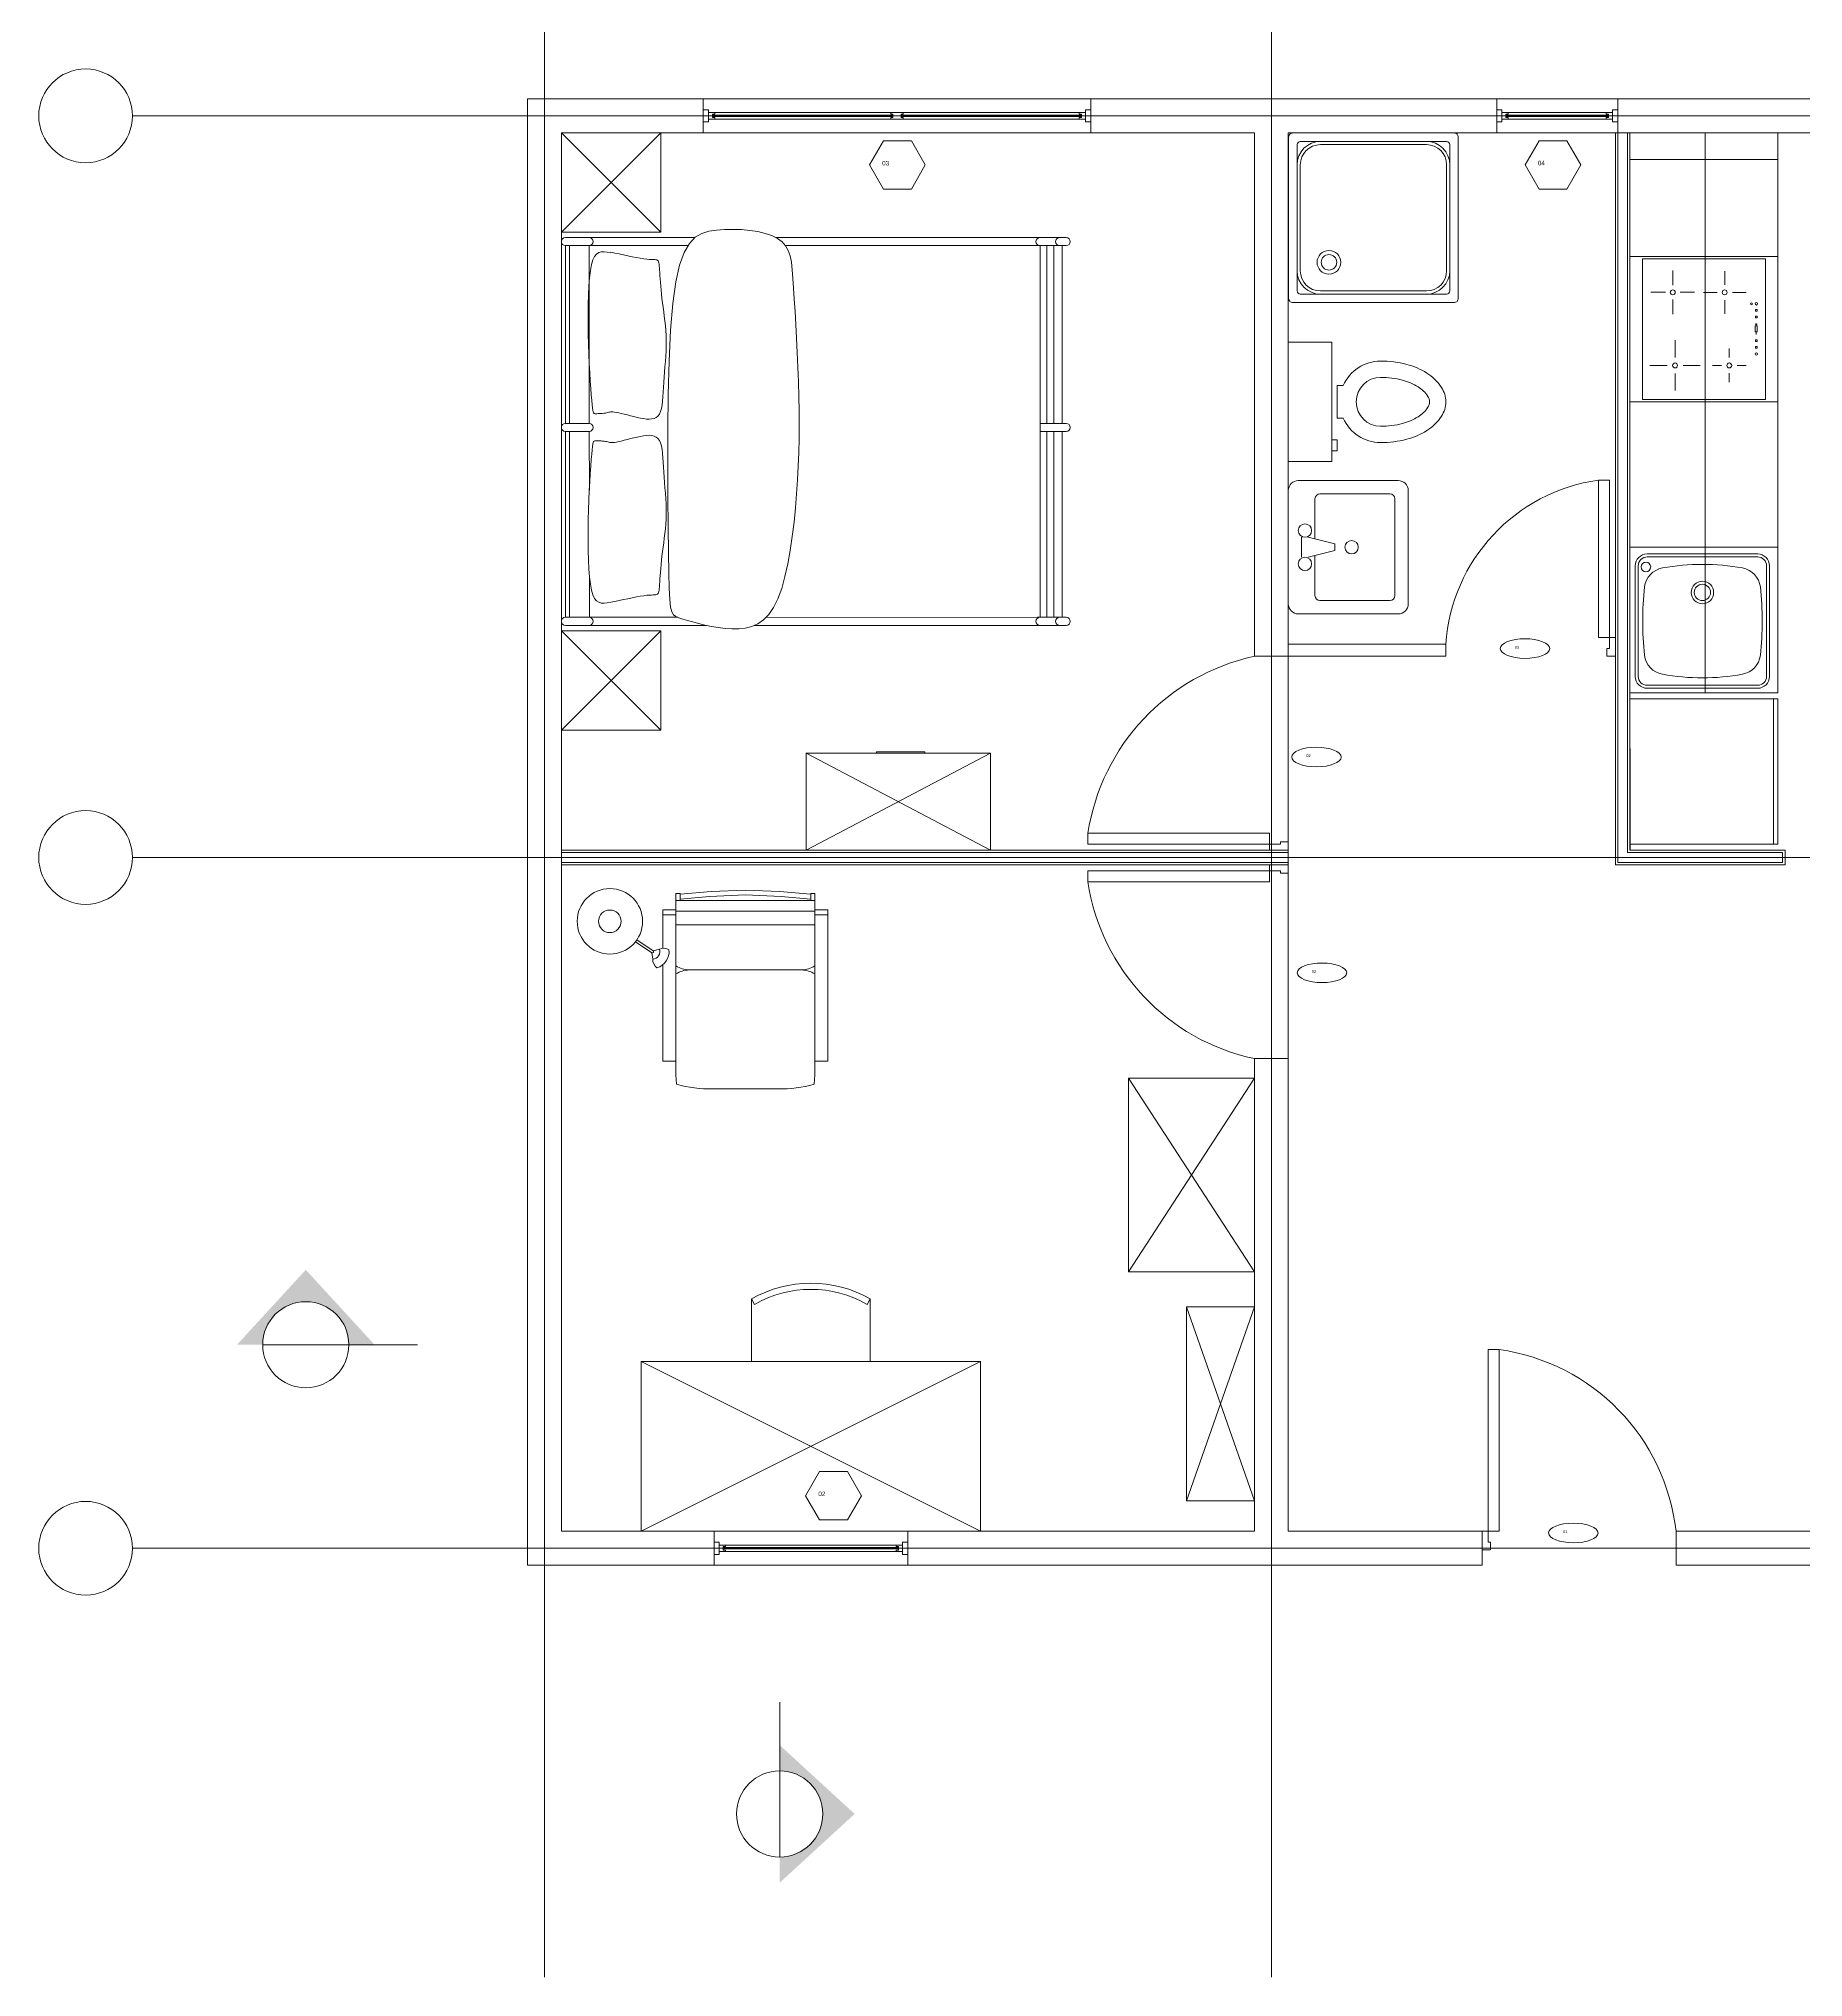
# Model space of a CAD drawing. Header units: centimetres. Extents: x -16179 to 12840, y -10704 to 3856.
# Drawn here: x 287 to 1015, y -8831 to -8031 of the extents above; entities that cross this region are included whole.
import ezdxf

# ---------------------------------------------------------------- set-up
doc = ezdxf.new("R2010")
doc.units = ezdxf.units.CM
doc.header["$MEASUREMENT"] = 0
for name, color, linetype, lineweight in [('A-FURN_Num_Penna__251_Num_Penna__251_Num_Penna__251_Num_Penna__251_Num_Penna__251_Num_Penna__251_Num_Penna__251_Num_Penna__251_Num_Penna__251_Num_Penna__251_Num_Penna__251', 251, 'Continuous', 18), ('A-FURN_Num_Penna__252_Num_Penna__252_Num_Penna__10_Num_Penna__252_Num_Penna__252_Num_Penna__252_Num_Penna__252_Num_Penna__252_Num_Penna__252_Num_Penna__252_Num_Penna__252_Num_Penna__252', 252, 'Continuous', 18), ('A-FURN_Num_Penna__8_Num_Penna__8_Num_Penna__8_Num_Penna__8_Num_Penna__8_Num_Penna__8_Num_Penna__8_Num_Penna__8_Num_Penna__8_Num_Penna__8', 8, 'Continuous', 18), ('A-WALL-FULL_Num_Penna__7_Num_Penna__7_Num_Penna__7_Num_Penna__7_Num_Penna__7_Num_Penna__7_Num_Penna__7_Num_Penna__7_Num_Penna__7_Num_Penna__7', 7, 'Continuous', 18), ('AA - linee quote_Num_Penna__1_Num_Penna__255_Num_Penna__255_Num_Penna__255_Num_Penna__255_Num_Penna__255_Num_Penna__255_Num_Penna__255_Num_Penna__255_Num_Penna__255', 255, 'Continuous', 18), ('AA - linee quote_Num_Penna__3_Num_Penna__3_Num_Penna__3_Num_Penna__3_Num_Penna__3_Num_Penna__3_Num_Penna__3_Num_Penna__3_Num_Penna__3_Num_Penna__3', 3, 'Continuous', 18), ('AA - montanti_Num_Penna__7_Num_Penna__7_Num_Penna__7_Num_Penna__7_Num_Penna__7_Num_Penna__7_Num_Penna__7_Num_Penna__7_Num_Penna__7_Num_Penna__7', 7, 'Continuous', 18), ('AA - pareti sezionate_Num_Penna__7_Num_Penna__7_Num_Penna__7_Num_Penna__7_Num_Penna__7_Num_Penna__7_Num_Penna__7_Num_Penna__7_Num_Penna__7_Num_Penna__7', 7, 'Continuous', 18), ('AA - serramenti e porte_Num_Penna__4_Num_Penna__4_Num_Penna__4_Num_Penna__4_Num_Penna__4_Num_Penna__4_Num_Penna__4_Num_Penna__4_Num_Penna__4_Num_Penna__4', 4, 'Continuous', 18), ('AA - struttura finestre_Num_Penna__6_Num_Penna__6_Num_Penna__6_Num_Penna__6_Num_Penna__6_Num_Penna__6_Num_Penna__6_Num_Penna__6_Num_Penna__6_Num_Penna__6', 6, 'Continuous', 18), ('AA- arredo_Num_Penna__10_Num_Penna__252_Num_Penna__252_Num_Penna__252_Num_Penna__252_Num_Penna__252_Num_Penna__252_Num_Penna__252_Num_Penna__252_Num_Penna__252', 252, 'Continuous', 18), ('AA- arredo_Num_Penna__13_Num_Penna__251_Num_Penna__251_Num_Penna__251_Num_Penna__251_Num_Penna__251_Num_Penna__251_Num_Penna__251_Num_Penna__251_Num_Penna__251', 251, 'Continuous', 18), ('AA- arredo_Num_Penna__8_Num_Penna__8_Num_Penna__8_Num_Penna__8_Num_Penna__8_Num_Penna__8_Num_Penna__8_Num_Penna__8_Num_Penna__8_Num_Penna__8', 8, 'Continuous', 18), ('SEZIONE ARREDO_Num_Penna__1_Num_Penna__255_Num_Penna__255_Num_Penna__255_Num_Penna__255_Num_Penna__255_Num_Penna__255_Num_Penna__255_Num_Penna__255_Num_Penna__255', 255, 'Continuous', 18)]:
    doc.layers.add(name, color=color, linetype=linetype, lineweight=lineweight)
doc.styles.add('GENERATED_STYLE_1', font='Arial.ttf')

msp = doc.modelspace()

# ---------------------------------------------------------------- hatches: boundary and pattern name
at = {"layer": 'AA - linee quote_Num_Penna__3_Num_Penna__3_Num_Penna__3_Num_Penna__3_Num_Penna__3_Num_Penna__3_Num_Penna__3_Num_Penna__3_Num_Penna__3_Num_Penna__3', "linetype": 'Continuous', "lineweight": 18}
for points in [[(368.34, -8570.1), (378.94, -8570.1, -1), (414.51, -8570.1), (425.11, -8570.1), (396.73, -8539.2)], [(592.32, -8735.32), (592.32, -8745.92, -1), (592.32, -8781.48), (592.32, -8792.08), (623.22, -8763.7)]]:
    msp.add_hatch(color=3, dxfattribs=at).paths.add_polyline_path(points)

# ---------------------------------------------------------------- linework, layer by layer
at = {"layer": 'A-FURN_Num_Penna__251_Num_Penna__251_Num_Penna__251_Num_Penna__251_Num_Penna__251_Num_Penna__251_Num_Penna__251_Num_Penna__251_Num_Penna__251_Num_Penna__251_Num_Penna__251', "color": 251, "linetype": 'Continuous', "lineweight": 18}
msp.add_line((535.19, -8647.08), (675.19, -8647.08), dxfattribs=at)
at = {"layer": 'A-FURN_Num_Penna__252_Num_Penna__252_Num_Penna__10_Num_Penna__252_Num_Penna__252_Num_Penna__252_Num_Penna__252_Num_Penna__252_Num_Penna__252_Num_Penna__252_Num_Penna__252_Num_Penna__252', "color": 252, "linetype": 'Continuous', "lineweight": 18}
msp.add_line((974.19, -8301.08), (974.19, -8070.08), dxfattribs=at)
at = {"layer": 'A-FURN_Num_Penna__8_Num_Penna__8_Num_Penna__8_Num_Penna__8_Num_Penna__8_Num_Penna__8_Num_Penna__8_Num_Penna__8_Num_Penna__8_Num_Penna__8', "color": 8, "linetype": 'Continuous', "lineweight": 18}
for p, q in [((560.7, -8056.08), (640.7, -8056.08)), ((888.19, -8056.08), (938.19, -8056.08)), ((560.7, -8070.08), (720.7, -8070.08)), ((560.7, -8070.08), (640.7, -8070.08)), ((640.7, -8070.08), (720.7, -8070.08)), ((938.19, -8070.08), (888.19, -8070.08)), ((943.19, -8178.08), (943.19, -8070.08)), ((943.19, -8178.08), (943.19, -8244.08)), ((943.19, -8322.08), (943.19, -8244.08)), ((802.19, -8286.08), (802.19, -8366.08)), ((802.19, -8452.08), (802.19, -8372.08)), ((565.19, -8647.08), (645.19, -8647.08)), ((565.19, -8661.08), (645.19, -8661.08)), ((565.19, -8661.08), (645.19, -8661.08))]:
    msp.add_line(p, q, dxfattribs=at)
at = {"layer": 'A-FURN_Num_Penna__8_Num_Penna__8_Num_Penna__8_Num_Penna__8_Num_Penna__8_Num_Penna__8_Num_Penna__8_Num_Penna__8_Num_Penna__8_Num_Penna__8', "color": 8, "linetype": 'Continuous', "lineweight": 18, "flags": 128}
for points in [[(488.19, -8056.08), (495.19, -8056.08)], [(720.7, -8056.08), (560.7, -8056.08)]]:
    msp.add_lwpolyline(points, dxfattribs=at)
at = {"layer": 'A-WALL-FULL_Num_Penna__7_Num_Penna__7_Num_Penna__7_Num_Penna__7_Num_Penna__7_Num_Penna__7_Num_Penna__7_Num_Penna__7_Num_Penna__7_Num_Penna__7', "color": 7, "linetype": 'Continuous', "lineweight": 18}
for p, q in [((937.19, -8286.08), (937.19, -8071.08)), ((802.19, -8241.08), (802.19, -8261.08)), ((802.19, -8286.08), (802.2, -8286.08))]:
    msp.add_line(p, q, dxfattribs=at)
at = {"layer": 'AA - linee quote_Num_Penna__1_Num_Penna__255_Num_Penna__255_Num_Penna__255_Num_Penna__255_Num_Penna__255_Num_Penna__255_Num_Penna__255_Num_Penna__255_Num_Penna__255', "color": 255, "linetype": 'Continuous', "lineweight": 18}
msp.add_line((442.83, -8570.13), (414.51, -8570.13), dxfattribs=at)
at = {"layer": 'AA - linee quote_Num_Penna__3_Num_Penna__3_Num_Penna__3_Num_Penna__3_Num_Penna__3_Num_Penna__3_Num_Penna__3_Num_Penna__3_Num_Penna__3_Num_Penna__3', "color": 3, "linetype": 'Continuous', "lineweight": 18}
for p, q in [((495.19, -8831.08), (495.19, -7584.08)), ((795.19, -8831.08), (795.19, -7584.08)), ((325.19, -8063.08), (1572.19, -8063.08)), ((325.19, -8369.08), (1572.19, -8369.08)), ((378.94, -8570.13), (414.51, -8570.13)), ((325.19, -8654.08), (1572.19, -8654.08)), ((592.3, -8745.92), (592.3, -8717.59)), ((592.3, -8745.92), (592.3, -8781.48))]:
    msp.add_line(p, q, dxfattribs=at)
at = {"layer": 'AA - linee quote_Num_Penna__3_Num_Penna__3_Num_Penna__3_Num_Penna__3_Num_Penna__3_Num_Penna__3_Num_Penna__3_Num_Penna__3_Num_Penna__3_Num_Penna__3', "color": 3, "linetype": 'Continuous', "lineweight": 18, "flags": 128}
for points in [[(652.4, -8083.34), (646.63, -8073.34), (635.08, -8073.34), (629.31, -8083.34), (635.08, -8093.34), (646.63, -8093.34)], [(922.97, -8083.34), (917.2, -8073.34), (905.65, -8073.34), (899.88, -8083.34), (905.65, -8093.34), (917.2, -8093.34)], [(626.04, -8632.42), (620.26, -8622.42), (608.72, -8622.42), (602.94, -8632.42), (608.72, -8642.42), (620.26, -8642.42)]]:
    msp.add_lwpolyline(points, close=True, dxfattribs=at)
at = {"layer": 'AA - linee quote_Num_Penna__3_Num_Penna__3_Num_Penna__3_Num_Penna__3_Num_Penna__3_Num_Penna__3_Num_Penna__3_Num_Penna__3_Num_Penna__3_Num_Penna__3', "color": 3, "linetype": 'Continuous', "lineweight": 18}
for centre, radius in [((305.86, -8063.08), 19.33), ((305.86, -8369.08), 19.33), ((396.73, -8570.13), 17.78), ((305.86, -8654.08), 19.33), ((592.3, -8763.7), 17.78)]:
    msp.add_circle(centre, radius, dxfattribs=at)
for centre in [(899.86, -8282.88), (813.81, -8327.63), (816.11, -8416.66), (919.79, -8647.78)]:
    msp.add_ellipse(centre, major_axis=(-10.21, 0.02), ratio=0.395468, dxfattribs=at)
at = {"layer": 'AA - montanti_Num_Penna__7_Num_Penna__7_Num_Penna__7_Num_Penna__7_Num_Penna__7_Num_Penna__7_Num_Penna__7_Num_Penna__7_Num_Penna__7_Num_Penna__7', "color": 7, "linetype": 'Continuous', "lineweight": 18, "flags": 128}
for points in [[(560.7, -8060.54), (560.7, -8065.62), (562.87, -8065.62), (562.87, -8060.54)], [(720.7, -8060.54), (720.7, -8065.62), (718.54, -8065.62), (718.54, -8060.54)], [(888.19, -8060.54), (888.19, -8065.62), (890.36, -8065.62), (890.36, -8060.54)], [(938.19, -8060.54), (938.19, -8065.62), (936.02, -8065.62), (936.02, -8060.54)], [(565.19, -8651.54), (565.19, -8656.62), (567.36, -8656.62), (567.36, -8651.54)], [(645.19, -8651.54), (645.19, -8656.62), (643.02, -8656.62), (643.02, -8651.54)]]:
    msp.add_lwpolyline(points, close=True, dxfattribs=at)
for points in [[(562.87, -8061.77), (565.47, -8061.77), (565.47, -8062.33)], [(640.7, -8061.77), (638.11, -8061.77), (638.11, -8062.33)], [(640.7, -8061.77), (643.3, -8061.77), (643.3, -8062.33)], [(718.54, -8061.77), (715.94, -8061.77), (715.94, -8062.33)], [(890.36, -8061.77), (892.96, -8061.77), (892.96, -8062.33)], [(936.02, -8061.77), (933.43, -8061.77), (933.43, -8062.33)], [(562.87, -8064.39), (565.47, -8064.39), (565.47, -8063.83), (564.54, -8063.83), (564.54, -8063.33), (564.54, -8062.83), (564.54, -8062.33), (565.47, -8062.33)], [(640.7, -8064.39), (638.11, -8064.39), (638.11, -8063.83), (639.04, -8063.83), (639.04, -8063.33), (639.04, -8062.83), (639.04, -8062.33), (638.11, -8062.33)], [(640.7, -8064.39), (643.3, -8064.39), (643.3, -8063.83), (642.37, -8063.83), (642.37, -8063.33), (642.37, -8062.83), (642.37, -8062.33), (643.3, -8062.33)], [(718.54, -8064.39), (715.94, -8064.39), (715.94, -8063.83), (716.87, -8063.83), (716.87, -8063.33), (716.87, -8062.83), (716.87, -8062.33), (715.94, -8062.33)], [(890.36, -8064.39), (892.96, -8064.39), (892.96, -8063.83), (892.02, -8063.83), (892.02, -8063.33), (892.02, -8062.83), (892.02, -8062.33), (892.96, -8062.33)], [(936.02, -8064.39), (933.43, -8064.39), (933.43, -8063.83), (934.36, -8063.83), (934.36, -8063.33), (934.36, -8062.83), (934.36, -8062.33), (933.43, -8062.33)], [(934.69, -8282.88), (933.69, -8282.88), (933.69, -8286.08), (937.19, -8286.08), (937.19, -8282.88)], [(937.19, -8282.88), (937.19, -8278.38), (934.69, -8278.38), (934.69, -8282.88)], [(798.99, -8366.08), (794.49, -8366.08), (794.49, -8363.58), (798.99, -8363.58)], [(798.99, -8363.58), (798.99, -8362.58), (802.19, -8362.58), (802.19, -8366.08), (798.99, -8366.08)], [(798.99, -8372.08), (794.49, -8372.08), (794.49, -8374.58), (798.99, -8374.58)], [(798.99, -8374.58), (798.99, -8375.58), (802.19, -8375.58), (802.19, -8372.08), (798.99, -8372.08)], [(567.36, -8652.77), (569.96, -8652.77), (569.96, -8653.33)], [(567.36, -8655.39), (569.96, -8655.39), (569.96, -8654.83), (569.02, -8654.83), (569.02, -8654.33), (569.02, -8653.83), (569.02, -8653.33), (569.96, -8653.33)], [(643.02, -8652.77), (640.43, -8652.77), (640.43, -8653.33)], [(643.02, -8655.39), (640.43, -8655.39), (640.43, -8654.83), (641.36, -8654.83), (641.36, -8654.33), (641.36, -8653.83), (641.36, -8653.33), (640.43, -8653.33)], [(882.19, -8651.58), (882.19, -8647.08), (884.69, -8647.08), (884.69, -8651.58)], [(882.19, -8651.58), (882.19, -8647.08), (884.69, -8647.08), (884.69, -8651.58)], [(884.69, -8651.58), (885.69, -8651.58), (885.69, -8654.78), (882.19, -8654.78), (882.19, -8651.58)]]:
    msp.add_lwpolyline(points, dxfattribs=at)
at = {"layer": 'AA - pareti sezionate_Num_Penna__7_Num_Penna__7_Num_Penna__7_Num_Penna__7_Num_Penna__7_Num_Penna__7_Num_Penna__7_Num_Penna__7_Num_Penna__7_Num_Penna__7', "color": 7, "linetype": 'Continuous', "lineweight": 18}
for p, q in [((488.19, -8661.08), (488.19, -8056.08)), ((560.7, -8056.08), (560.7, -8070.08)), ((720.7, -8070.08), (720.7, -8056.08)), ((720.7, -8056.08), (888.19, -8056.08)), ((938.19, -8371.08), (938.19, -8056.08)), ((1022.19, -8056.08), (938.19, -8056.08)), ((560.7, -8070.08), (502.19, -8070.08)), ((502.19, -8070.08), (502.19, -8647.08)), ((720.7, -8070.08), (788.19, -8070.08)), ((788.19, -8070.08), (788.19, -8286.08)), ((802.19, -8070.08), (802.19, -8201.08)), ((937.19, -8369.08), (937.19, -8070.08)), ((938.19, -8070.08), (942.19, -8070.08)), ((942.19, -8367.08), (942.19, -8070.08)), ((1022.19, -8070.08), (942.19, -8070.08)), ((943.19, -8366.08), (943.19, -8070.08)), ((802.19, -8201.08), (802.19, -8286.08)), ((867.19, -8281.08), (802.19, -8281.08)), ((867.19, -8281.08), (867.19, -8286.08)), ((788.19, -8286.08), (802.19, -8286.08)), ((867.19, -8286.08), (802.19, -8286.08)), ((943.2, -8324.08), (943.2, -8366.08)), ((502.19, -8344.08), (502.19, -8348.08)), ((802.19, -8366.08), (502.19, -8366.08)), ((802.19, -8367.08), (502.19, -8367.08)), ((802.19, -8371.08), (502.19, -8371.08)), ((802.19, -8372.08), (502.19, -8372.08)), ((802.19, -8366.08), (802.19, -8372.08)), ((937.19, -8369.08), (937.19, -8372.08)), ((937.19, -8372.08), (1007.19, -8372.08)), ((938.19, -8371.08), (1006.19, -8371.08)), ((1007.19, -8366.08), (943.19, -8366.08)), ((1006.19, -8367.08), (943.19, -8367.08)), ((1006.19, -8371.08), (1006.19, -8367.08)), ((1007.19, -8372.08), (1007.19, -8366.08)), ((788.19, -8452.08), (802.19, -8452.08)), ((788.19, -8452.08), (788.19, -8647.08)), ((802.19, -8452.1), (802.19, -8647.08)), ((565.19, -8661.08), (565.19, -8647.08)), ((645.19, -8647.08), (645.19, -8661.08)), ((645.19, -8647.08), (788.19, -8647.08)), ((882.19, -8647.08), (802.19, -8647.08)), ((803.19, -8647.08), (882.19, -8647.08)), ((882.19, -8661.08), (882.19, -8647.08)), ((1226.19, -8647.08), (962.19, -8647.08)), ((962.19, -8647.08), (962.19, -8661.08)), ((645.19, -8661.08), (882.19, -8661.08)), ((962.19, -8661.08), (1226.19, -8661.08))]:
    msp.add_line(p, q, dxfattribs=at)
at = {"layer": 'AA - pareti sezionate_Num_Penna__7_Num_Penna__7_Num_Penna__7_Num_Penna__7_Num_Penna__7_Num_Penna__7_Num_Penna__7_Num_Penna__7_Num_Penna__7_Num_Penna__7', "color": 7, "linetype": 'Continuous', "lineweight": 18, "flags": 128}
for points in [[(488.19, -8056.08), (560.7, -8056.08)], [(888.19, -8056.08), (888.19, -8070.08), (802.19, -8070.08)], [(502.19, -8647.08), (565.19, -8647.08)], [(488.19, -8661.08), (565.19, -8661.08)]]:
    msp.add_lwpolyline(points, dxfattribs=at)
at = {"layer": 'AA - serramenti e porte_Num_Penna__4_Num_Penna__4_Num_Penna__4_Num_Penna__4_Num_Penna__4_Num_Penna__4_Num_Penna__4_Num_Penna__4_Num_Penna__4_Num_Penna__4', "color": 4, "linetype": 'Continuous', "lineweight": 18}
for p, q in [((640.7, -8061.77), (565.47, -8061.77)), ((715.94, -8061.77), (640.7, -8061.77)), ((892.96, -8061.77), (933.43, -8061.77)), ((640.7, -8064.39), (565.47, -8064.39)), ((715.94, -8064.39), (640.7, -8064.39)), ((933.43, -8064.39), (892.96, -8064.39)), ((930.19, -8278.38), (930.19, -8213.38)), ((930.19, -8213.38), (934.69, -8213.38)), ((934.69, -8213.38), (934.69, -8278.38)), ((934.69, -8278.38), (930.19, -8278.38)), ((930.19, -8278.38), (934.69, -8278.38)), ((930.19, -8278.38), (934.69, -8278.38)), ((569.96, -8652.77), (640.43, -8652.77)), ((640.43, -8655.39), (569.96, -8655.39))]:
    msp.add_line(p, q, dxfattribs=at)
at = {"layer": 'AA - serramenti e porte_Num_Penna__4_Num_Penna__4_Num_Penna__4_Num_Penna__4_Num_Penna__4_Num_Penna__4_Num_Penna__4_Num_Penna__4_Num_Penna__4_Num_Penna__4', "color": 4, "linetype": 'Continuous', "lineweight": 18, "flags": 128}
for points in [[(719.49, -8363.58), (794.49, -8363.58), (794.49, -8359.08), (719.49, -8359.08)], [(719.49, -8374.58), (794.49, -8374.58), (794.49, -8379.08), (719.49, -8379.08)], [(884.69, -8572.08), (884.69, -8647.08), (889.19, -8647.08), (889.19, -8572.08)]]:
    msp.add_lwpolyline(points, close=True, dxfattribs=at)
at = {"layer": 'AA - serramenti e porte_Num_Penna__4_Num_Penna__4_Num_Penna__4_Num_Penna__4_Num_Penna__4_Num_Penna__4_Num_Penna__4_Num_Penna__4_Num_Penna__4_Num_Penna__4', "color": 4, "linetype": 'Continuous', "lineweight": 18}
for centre, radius, start, end in [((940.38, -8286.03), 73.36, 97.98571, 176.13325), ((806.92, -8372.53), 88.46, 102.22107, 171.25179), ((806.59, -8365.93), 88.09, 188.5846, 257.94254), ((877.3, -8656.68), 85.43, 6.45036, 82.0012)]:
    msp.add_arc(centre, radius, start, end, dxfattribs=at)
at = {"layer": 'AA - struttura finestre_Num_Penna__6_Num_Penna__6_Num_Penna__6_Num_Penna__6_Num_Penna__6_Num_Penna__6_Num_Penna__6_Num_Penna__6_Num_Penna__6_Num_Penna__6', "color": 6, "linetype": 'Continuous', "lineweight": 18}
for p, q in [((639.04, -8062.83), (564.54, -8062.83)), ((639.04, -8063.33), (564.54, -8063.33)), ((716.87, -8062.83), (642.37, -8062.83)), ((716.87, -8063.33), (642.37, -8063.33)), ((934.33, -8062.83), (892.02, -8062.83)), ((934.36, -8063.33), (892.02, -8063.33)), ((641.36, -8653.83), (569.02, -8653.83)), ((641.36, -8654.33), (569.02, -8654.33))]:
    msp.add_line(p, q, dxfattribs=at)
at = {"layer": 'AA- arredo_Num_Penna__10_Num_Penna__252_Num_Penna__252_Num_Penna__252_Num_Penna__252_Num_Penna__252_Num_Penna__252_Num_Penna__252_Num_Penna__252_Num_Penna__252', "color": 252, "linetype": 'Continuous', "lineweight": 18}
for p, q in [((943.19, -8121.08), (1004.19, -8121.08)), ((943.19, -8181.08), (1004.19, -8181.08)), ((943.19, -8241.08), (1004.19, -8241.08))]:
    msp.add_line(p, q, dxfattribs=at)
at = {"layer": 'AA- arredo_Num_Penna__13_Num_Penna__251_Num_Penna__251_Num_Penna__251_Num_Penna__251_Num_Penna__251_Num_Penna__251_Num_Penna__251_Num_Penna__251_Num_Penna__251', "color": 251, "linetype": 'Continuous', "lineweight": 18}
for p, q in [((1004.19, -8301.08), (1004.19, -8070.08)), ((1004.19, -8081.08), (943.19, -8081.08)), ((948.33, -8180.08), (948.33, -8122.08)), ((948.33, -8122.08), (999.05, -8122.08)), ((999.05, -8122.08), (999.05, -8180.08)), ((960.84, -8132.88), (960.84, -8126.88)), ((982.28, -8132.74), (982.28, -8127.12)), ((957.83, -8135.89), (951.84, -8135.89)), ((960.84, -8138.9), (960.84, -8144.9)), ((963.85, -8135.89), (969.85, -8135.89)), ((979.11, -8135.92), (973.49, -8135.92)), ((982.28, -8139.09), (982.28, -8144.71)), ((985.45, -8135.92), (991.07, -8135.92)), ((994.91, -8149.06), (995.69, -8149.06)), ((994.92, -8152.22), (994.92, -8149.66)), ((994.92, -8149.66), (995.66, -8149.66)), ((994.99, -8143.67), (994.99, -8143.01)), ((994.99, -8143.01), (995.66, -8143.01)), ((995.66, -8143.67), (994.99, -8143.67)), ((994.99, -8146.4), (994.99, -8145.73)), ((994.99, -8145.73), (995.66, -8145.73)), ((995.66, -8146.4), (994.99, -8146.4)), ((995.31, -8149.46), (995.31, -8148.7)), ((995.66, -8143.01), (995.66, -8143.67)), ((995.66, -8145.73), (995.66, -8146.4)), ((995.66, -8149.66), (995.66, -8152.22)), ((961.8, -8162.79), (961.8, -8155.67)), ((995.66, -8152.22), (994.92, -8152.22)), ((994.99, -8156.16), (994.99, -8155.49)), ((994.99, -8155.49), (995.66, -8155.49)), ((995.66, -8156.16), (994.99, -8156.16)), ((995.25, -8153.31), (995.25, -8152.53)), ((995.66, -8155.49), (995.66, -8156.16)), ((984.16, -8162.85), (984.16, -8159.1)), ((994.99, -8158.93), (994.99, -8158.27)), ((994.99, -8158.27), (995.66, -8158.27)), ((995.66, -8158.93), (994.99, -8158.93)), ((995.66, -8158.27), (995.66, -8158.93)), ((958.53, -8166.06), (951.41, -8166.06)), ((961.8, -8169.33), (961.8, -8176.45)), ((965.08, -8166.06), (972.2, -8166.06)), ((980.95, -8166.06), (977.2, -8166.06)), ((984.16, -8169.27), (984.16, -8173.02)), ((987.37, -8166.06), (991.12, -8166.06)), ((999.05, -8180.08), (948.33, -8180.08)), ((950.27, -8243.86), (995.89, -8243.86)), ((950.27, -8245.08), (995.89, -8245.08)), ((945.39, -8248.65), (945.39, -8294.37)), ((946.61, -8248.67), (946.61, -8294.37)), ((999.55, -8248.51), (999.55, -8294.37)), ((1000.77, -8248.74), (1000.77, -8294.37)), ((943.19, -8301.08), (1004.19, -8301.08)), ((950.27, -8298.03), (995.89, -8298.03)), ((950.27, -8299.25), (995.89, -8299.25)), ((943.19, -8303.58), (1004.19, -8303.58)), ((1002.39, -8363.58), (1002.39, -8303.58)), ((1004.19, -8363.58), (1004.19, -8303.58)), ((943.19, -8363.58), (1004.19, -8363.58))]:
    msp.add_line(p, q, dxfattribs=at)
for centre, radius in [((960.84, -8135.89), 1.01), ((982.28, -8135.92), 1.01), ((993.29, -8140.61), 0.389), ((995.34, -8140.61), 0.521), ((961.8, -8166.06), 1.01), ((984.16, -8166.06), 1.01), ((995.34, -8161.35), 0.521), ((949.75, -8249.21), 1.98), ((973.08, -8259.72), 4.64), ((973.08, -8259.72), 3.36)]:
    msp.add_circle(centre, radius, dxfattribs=at)
for centre, radius, start, end in [((950.27, -8248.74), 4.88, 90.00195, 180.00195), ((950.27, -8248.74), 3.66, 90.00195, 180.00195), ((995.89, -8248.74), 4.88, 0.00195, 90.00195), ((995.89, -8248.74), 3.66, 0.00195, 90.00195), ((958.24, -8258.63), 9.15, 100.38124, 172.77), ((973.08, -8339.63), 91.5, 90, 100.38124), ((973.08, -8339.63), 91.5, 79.61876, 90), ((987.92, -8258.63), 9.15, 7.23, 79.61876), ((1084.95, -8271.55), 136.52, 174.08223, 180.00097), ((861.21, -8271.55), 136.52, 359.99903, 5.91777), ((1084.95, -8271.56), 136.52, 179.99903, 185.91777), ((861.21, -8271.56), 136.52, 354.08223, 0.00097), ((958.24, -8284.48), 9.15, 187.23, 259.61876), ((987.92, -8284.48), 9.15, 280.38124, 352.77), ((973.08, -8203.48), 91.5, 259.61876, 270), ((973.08, -8203.48), 91.5, 270, 280.38124), ((950.27, -8294.37), 4.88, 180, 270), ((950.27, -8294.37), 3.66, 180, 270), ((995.89, -8294.37), 4.88, 270, 0), ((995.89, -8294.37), 3.66, 270, 0)]:
    msp.add_arc(centre, radius, start, end, dxfattribs=at)
at = {"layer": 'AA- arredo_Num_Penna__8_Num_Penna__8_Num_Penna__8_Num_Penna__8_Num_Penna__8_Num_Penna__8_Num_Penna__8_Num_Penna__8_Num_Penna__8_Num_Penna__8', "color": 8, "linetype": 'Continuous', "lineweight": 18}
for p, q in [((560.7, -8056.08), (720.7, -8056.08)), ((888.19, -8056.08), (938.19, -8056.08)), ((502.19, -8070.08), (543.19, -8111.08)), ((543.19, -8070.08), (502.19, -8111.08)), ((560.7, -8070.08), (720.7, -8070.08)), ((805.83, -8135.33), (805.83, -8074.95)), ((807.14, -8073.64), (867.52, -8073.64)), ((815.46, -8074.95), (859.21, -8074.95)), ((868.83, -8074.95), (868.83, -8135.33)), ((888.19, -8070.08), (938.19, -8070.08)), ((807.14, -8127.02), (807.14, -8083.27)), ((867.52, -8083.27), (867.52, -8127.02)), ((505.54, -8189.99), (505.54, -8116.63)), ((702.48, -8189.99), (702.48, -8116.63)), ((705.45, -8190.12), (705.45, -8116.76)), ((708.84, -8189.99), (708.84, -8116.63)), ((867.52, -8136.64), (807.14, -8136.64)), ((859.21, -8135.33), (815.46, -8135.33)), ((802.19, -8156.42), (820.12, -8156.42)), ((802.19, -8205.73), (802.19, -8156.42)), ((820.12, -8156.42), (820.12, -8205.73)), ((822.36, -8174.36), (824.89, -8174.36)), ((822.36, -8174.36), (822.36, -8187.8)), ((822.36, -8187.8), (824.89, -8187.8)), ((505.54, -8269.99), (505.54, -8193.31)), ((513.73, -8193.31), (513.75, -8217.46)), ((702.48, -8269.99), (702.48, -8193.31)), ((705.45, -8269.99), (705.45, -8193.44)), ((708.84, -8269.99), (708.84, -8193.31)), ((822.36, -8196.77), (820.12, -8196.77)), ((822.36, -8201.25), (822.36, -8196.77)), ((820.12, -8205.73), (802.19, -8205.73)), ((820.12, -8201.25), (822.36, -8201.25)), ((847.57, -8213.58), (806.32, -8213.58)), ((802.19, -8217.7), (802.19, -8264.45)), ((813.19, -8237.64), (813.19, -8221.14)), ((815.25, -8219.08), (844.13, -8219.08)), ((846.19, -8221.14), (846.19, -8261.02)), ((851.69, -8264.45), (851.69, -8217.7)), ((807.69, -8245.2), (807.69, -8236.95)), ((821.44, -8239.7), (810.44, -8236.95)), ((810.44, -8245.2), (821.44, -8242.45)), ((813.19, -8261.02), (813.19, -8244.52)), ((821.44, -8242.45), (821.44, -8239.7)), ((513.78, -8252.79), (513.8, -8269.99)), ((806.32, -8268.58), (847.57, -8268.58)), ((844.13, -8263.08), (815.25, -8263.08)), ((502.19, -8275.5), (543.19, -8316.5)), ((543.19, -8275.5), (502.19, -8316.5)), ((586.7, -8269.99), (698.64, -8270.01)), ((679.26, -8326.08), (603.26, -8366.08)), ((603.26, -8326.08), (679.26, -8366.08)), ((550.47, -8391.27), (549.48, -8391.27)), ((549.49, -8396.89), (578.14, -8396.89)), ((606.79, -8396.89), (578.14, -8396.89)), ((605.82, -8391.27), (606.8, -8391.27)), ((532.79, -8403.82), (539.5, -8408.37)), ((533.38, -8403.02), (540.06, -8407.54)), ((539.5, -8408.37), (539.94, -8411.01)), ((540.05, -8407.55), (542.66, -8406.95)), ((554.94, -8415.45), (578.14, -8415.45)), ((601.34, -8415.45), (578.14, -8415.45)), ((606.8, -8458.78), (606.8, -8453.15)), ((549.48, -8458.78), (549.77, -8462.59)), ((606.8, -8458.78), (606.52, -8462.59)), ((564.66, -8464.55), (578.7, -8464.55)), ((592.19, -8464.55), (578.14, -8464.55)), ((788.22, -8540.07), (736.22, -8540.07)), ((580.69, -8553.71), (580.69, -8551.21)), ((580.69, -8551.21), (581.93, -8553.45)), ((580.69, -8551.96), (580.69, -8553.71)), ((580.69, -8577.08), (580.69, -8553.71)), ((629.69, -8551.21), (628.45, -8553.45)), ((629.69, -8553.71), (629.69, -8551.21)), ((629.69, -8577.08), (629.69, -8553.71)), ((535.19, -8577.08), (675.19, -8577.08)), ((535.19, -8647.08), (535.19, -8577.08)), ((675.19, -8577.08), (535.19, -8647.08)), ((535.19, -8577.08), (675.19, -8647.08)), ((675.19, -8577.08), (675.19, -8647.08)), ((565.19, -8647.08), (645.19, -8647.08)), ((565.19, -8661.08), (645.19, -8661.08))]:
    msp.add_line(p, q, dxfattribs=at)
at = {"layer": 'AA- arredo_Num_Penna__8_Num_Penna__8_Num_Penna__8_Num_Penna__8_Num_Penna__8_Num_Penna__8_Num_Penna__8_Num_Penna__8_Num_Penna__8_Num_Penna__8', "color": 8, "linetype": 'Continuous', "lineweight": 18, "flags": 128}
for points in [[(502.19, -8070.08), (543.19, -8070.08), (543.19, -8111.08), (502.19, -8111.08)], [(569.75, -8274.56), (572.59, -8274.78), (575.38, -8274.79), (578.11, -8274.49), (580.75, -8273.83), (583.26, -8272.72), (585.63, -8271.08), (587.83, -8268.85), (589.81, -8265.94), (591.58, -8262.3), (593.13, -8258.03), (594.48, -8253.21), (595.65, -8247.96), (596.65, -8242.39), (597.5, -8236.61), (598.22, -8230.71), (598.81, -8224.82), (599.3, -8219.02), (599.69, -8213.29), (599.99, -8207.61), (600.2, -8201.94), (600.32, -8196.27), (600.36, -8190.55), (600.33, -8184.76), (600.22, -8178.87), (600.05, -8172.86), (599.82, -8166.8), (599.55, -8160.78), (599.25, -8154.88), (598.94, -8149.19), (598.62, -8143.79), (598.32, -8138.76), (598.04, -8134.19), (597.79, -8130.14), (597.51, -8126.6), (597.13, -8123.52), (596.59, -8120.87), (595.81, -8118.6), (594.74, -8116.67), (593.31, -8115.03), (591.45, -8113.67), (589.11, -8112.52), (586.36, -8111.59), (583.29, -8110.87), (579.98, -8110.36), (576.54, -8110.04), (573.03, -8109.91), (569.56, -8109.98), (566.21, -8110.22), (563.06, -8110.68), (560.14, -8111.58), (557.45, -8113.17), (555.02, -8115.71), (552.87, -8119.46), (551.01, -8124.68), (549.45, -8131.62), (548.21, -8140.54), (547.3, -8151.57), (546.68, -8164.27), (546.3, -8178.05), (546.12, -8192.36), (546.1, -8206.6), (546.17, -8220.21), (546.31, -8232.61), (546.46, -8243.22), (546.59, -8251.63), (546.73, -8257.98), (546.94, -8262.58), (547.26, -8265.75), (547.74, -8267.78), (548.44, -8268.99), (549.4, -8269.69), (550.66, -8270.17), (552.27, -8270.69), (554.2, -8271.28), (556.39, -8271.91), (558.81, -8272.54), (561.4, -8273.16), (564.11, -8273.72), (566.92, -8274.2)], [(522.65, -8263.76), (524.27, -8263.44), (526.01, -8263.08), (527.81, -8262.69), (529.64, -8262.3), (531.43, -8261.93), (533.16, -8261.58), (534.77, -8261.29), (536.21, -8261.06), (537.46, -8260.91), (538.52, -8260.83), (539.41, -8260.78), (540.15, -8260.76), (540.74, -8260.74), (541.22, -8260.69), (541.6, -8260.6), (541.9, -8260.44), (542.13, -8260.19), (542.3, -8259.85), (542.43, -8259.4), (542.53, -8258.85), (542.6, -8258.17), (542.66, -8257.37), (542.71, -8256.44), (542.77, -8255.38), (542.85, -8254.16), (542.94, -8252.82), (543.05, -8251.37), (543.19, -8249.81), (543.34, -8248.17), (543.52, -8246.46), (543.71, -8244.7), (543.93, -8242.9), (544.18, -8241.08), (544.43, -8239.22), (544.68, -8237.34), (544.92, -8235.43), (545.14, -8233.48), (545.31, -8231.49), (545.44, -8229.46), (545.5, -8227.39), (545.49, -8225.27), (545.41, -8223.11), (545.29, -8220.93), (545.14, -8218.73), (544.96, -8216.54), (544.78, -8214.36), (544.6, -8212.21), (544.45, -8210.09), (544.32, -8208.03), (544.21, -8206.03), (544.09, -8204.14), (543.95, -8202.37), (543.75, -8200.74), (543.48, -8199.29), (543.12, -8198.03), (542.65, -8196.98), (542.05, -8196.18), (541.32, -8195.59), (540.48, -8195.2), (539.54, -8194.98), (538.49, -8194.9), (537.36, -8194.95), (536.15, -8195.11), (534.86, -8195.33), (533.53, -8195.62), (532.15, -8195.93), (530.78, -8196.27), (529.44, -8196.62), (528.15, -8196.95), (526.94, -8197.25), (525.85, -8197.51), (524.91, -8197.71), (524.13, -8197.84), (523.49, -8197.9), (522.97, -8197.9), (522.52, -8197.87), (522.12, -8197.8), (521.73, -8197.71), (521.34, -8197.61), (520.89, -8197.51), (520.38, -8197.43), (519.81, -8197.35), (519.2, -8197.29), (518.58, -8197.23), (517.97, -8197.19), (517.39, -8197.16), (516.85, -8197.15), (516.39, -8197.14), (516.02, -8197.16), (515.72, -8197.24), (515.49, -8197.46), (515.3, -8197.87), (515.14, -8198.53), (515.01, -8199.51), (514.87, -8200.85), (514.72, -8202.63), (514.54, -8204.87), (514.35, -8207.56), (514.14, -8210.62), (513.94, -8214.02), (513.74, -8217.7), (513.56, -8221.59), (513.41, -8225.65), (513.29, -8229.83), (513.21, -8238.28), (513.26, -8242.4), (513.37, -8246.35), (513.56, -8250.05), (513.83, -8253.41), (514.2, -8256.37), (514.66, -8258.84), (515.22, -8260.77), (515.9, -8262.19), (516.69, -8263.18), (517.61, -8263.79), (518.66, -8264.09), (519.84, -8264.15), (521.17, -8264.01)], [(502.19, -8275.5), (543.19, -8275.5), (543.19, -8316.5), (502.19, -8316.5)], [(603.26, -8326.08), (679.26, -8326.08), (679.26, -8366.08), (603.26, -8366.08)], [(549.48, -8383.96), (551.17, -8383.96), (551.17, -8386.77), (549.48, -8386.77)], [(606.8, -8383.96), (605.12, -8383.96), (605.12, -8386.77), (606.8, -8386.77)], [(544.14, -8390.71), (549.48, -8390.71), (549.48, -8392.72), (544.14, -8392.72)], [(612.14, -8453.15), (606.8, -8453.15), (606.8, -8390.71), (612.14, -8390.71)], [(612.14, -8390.71), (606.8, -8390.71), (606.8, -8392.72), (612.14, -8392.72)], [(736.22, -8460.07), (788.22, -8460.07), (788.22, -8540.07)]]:
    msp.add_lwpolyline(points, close=True, dxfattribs=at)
msp.add_lwpolyline([(802.33, -8071.89, -0.414214), (804.08, -8070.14), (870.58, -8070.14, -0.414214), (872.33, -8071.89), (872.33, -8138.39, -0.414214), (870.58, -8140.14), (804.08, -8140.14, -0.414214), (802.33, -8138.39)], format="xyb", close=True, dxfattribs=at)
msp.add_lwpolyline([(802.33, -8071.89, -0.414214), (804.08, -8070.14), (870.58, -8070.14, -0.414214), (872.33, -8071.89), (872.33, -8138.39, -0.414214), (870.58, -8140.14), (804.08, -8140.14, -0.414214), (802.33, -8138.39)], format="xyb", close=True, dxfattribs=at)
for points in [[(503.85, -8116.63, -1), (503.85, -8113.31), (557.32, -8113.31)], [(562.15, -8273.31), (503.85, -8273.31, -1), (503.85, -8269.99), (503.85, -8193.31, -1), (503.85, -8189.99), (503.85, -8116.63), (554.5, -8116.63)], [(513.73, -8189.99), (513.66, -8116.63, 1), (513.66, -8113.31)], [(590.72, -8113.31), (698.64, -8113.31), (710.53, -8113.31, -1), (710.53, -8116.63), (698.64, -8116.63), (594.72, -8116.63)], [(699.73, -8113.31, 1), (699.73, -8116.63), (699.73, -8269.99, 1), (699.73, -8273.31)], [(840.29, -8197.89, 0.063415), (851.04, -8196.52, 0.076468), (859.31, -8192.97, 0.107136), (865.39, -8187.05, 0.147373), (867.19, -8181.08, 0.147373), (865.39, -8175.11, 0.107136), (859.31, -8169.19, 0.076468), (851.04, -8165.64, 0.063415), (840.29, -8164.27)], [(840.29, -8191.17, 0.063415), (849.36, -8190.01, 0.076468), (855.75, -8187.26, 0.107136), (859.79, -8183.33, 0.147373), (860.47, -8181.08, 0.147373), (859.79, -8178.83, 0.107136), (855.75, -8174.89, 0.076468), (849.36, -8172.15, 0.063415), (840.29, -8170.99)], [(503.85, -8189.99), (513.66, -8189.99, -1), (513.66, -8193.31), (503.85, -8193.31)], [(699.73, -8189.99), (710.53, -8189.99, -1), (710.53, -8193.31), (699.73, -8193.31)], [(698.64, -8269.99), (710.53, -8269.99, -1), (710.53, -8273.31), (698.64, -8273.31), (581.92, -8273.31)]]:
    msp.add_lwpolyline(points, format="xyb", dxfattribs=at)
for points in [[(513.21, -8145.02), (513.26, -8140.9), (513.37, -8136.95), (513.56, -8133.26), (513.83, -8129.89), (514.2, -8126.94), (514.66, -8124.47), (515.22, -8122.54), (515.9, -8121.11), (516.69, -8120.13), (517.61, -8119.51), (518.66, -8119.21), (519.84, -8119.16), (521.17, -8119.29), (522.65, -8119.55)], [(522.65, -8119.37), (524.27, -8119.69), (526.01, -8120.05), (527.81, -8120.43), (529.64, -8120.82), (531.43, -8121.2), (533.16, -8121.55), (534.77, -8121.84), (536.21, -8122.07), (537.46, -8122.22), (538.52, -8122.3), (539.41, -8122.34), (540.15, -8122.36), (540.74, -8122.39), (541.22, -8122.43), (541.6, -8122.53), (541.9, -8122.69), (542.13, -8122.93), (542.3, -8123.28), (542.43, -8123.72), (542.53, -8124.28), (542.6, -8124.95), (542.66, -8125.75), (542.71, -8126.68), (542.77, -8127.75), (542.85, -8128.96), (542.94, -8130.3), (543.05, -8131.76), (543.19, -8133.31), (543.34, -8134.95), (543.52, -8136.66), (543.71, -8138.42), (543.93, -8140.22), (544.18, -8142.05), (544.43, -8143.9), (544.68, -8145.78), (544.92, -8147.7), (545.14, -8149.65), (545.31, -8151.63), (545.44, -8153.66), (545.5, -8155.74), (545.49, -8157.86), (545.41, -8160.02), (545.29, -8162.2), (545.14, -8164.39), (544.96, -8166.58), (544.78, -8168.76), (544.6, -8170.92), (544.45, -8173.03), (544.32, -8175.1), (544.21, -8177.09), (544.09, -8178.99), (543.95, -8180.76), (543.75, -8182.38), (543.48, -8183.84), (543.12, -8185.1), (542.65, -8186.14), (542.05, -8186.95), (541.32, -8187.54), (540.48, -8187.93), (539.54, -8188.15), (538.49, -8188.22), (537.36, -8188.17), (536.15, -8188.02), (534.86, -8187.79), (533.53, -8187.51), (532.15, -8187.19), (530.78, -8186.85), (529.44, -8186.51), (528.15, -8186.18), (526.94, -8185.88), (525.85, -8185.62), (524.91, -8185.42), (524.13, -8185.29), (523.49, -8185.23), (522.97, -8185.22), (522.52, -8185.26), (522.12, -8185.32), (521.73, -8185.41), (521.34, -8185.51), (520.89, -8185.61), (520.38, -8185.7), (519.81, -8185.78), (519.2, -8185.84), (518.58, -8185.89), (517.97, -8185.93), (517.39, -8185.96), (516.85, -8185.98), (516.39, -8185.99), (516.02, -8185.97), (515.72, -8185.88), (515.49, -8185.66), (515.3, -8185.25), (515.14, -8184.59), (515.01, -8183.62), (514.87, -8182.28), (514.72, -8180.5), (514.54, -8178.25), (514.35, -8175.57), (514.14, -8172.5), (513.94, -8169.1), (513.74, -8165.43), (513.56, -8161.53), (513.41, -8157.47), (513.29, -8153.29), (513.21, -8144.84)], [(503.85, -8269.99), (550.2, -8269.99)], [(632.26, -8326.08), (632.26, -8325.44), (652.26, -8325.44), (652.26, -8326.08)], [(549.48, -8386.77), (549.48, -8458.78)], [(550.49, -8386.77), (578.14, -8386.77)], [(551.17, -8384.24), (563.97, -8383.18), (578.14, -8382.55)], [(551.18, -8386.21), (563.34, -8385.18), (578.14, -8384.52)], [(605.12, -8384.24), (592.32, -8383.18), (578.14, -8382.55)], [(605.11, -8386.21), (592.95, -8385.18), (578.14, -8384.52)], [(605.79, -8386.77), (578.14, -8386.77)], [(606.8, -8386.77), (606.8, -8453.15)], [(544.14, -8413.27), (544.14, -8453.15), (549.48, -8453.15), (549.48, -8390.71), (544.14, -8390.71), (544.14, -8406.53)], [(578.14, -8391.27), (550.47, -8391.27)], [(578.14, -8391.27), (605.82, -8391.27)], [(736.22, -8460.07), (736.22, -8540.07), (788.22, -8460.07)], [(788.19, -8634.51), (788.19, -8554.51), (760.19, -8554.51), (788.19, -8634.51), (760.19, -8634.51)], [(760.19, -8554.51), (760.19, -8634.51), (788.19, -8554.51)]]:
    msp.add_lwpolyline(points, dxfattribs=at)
at = {"layer": 'AA- arredo_Num_Penna__8_Num_Penna__8_Num_Penna__8_Num_Penna__8_Num_Penna__8_Num_Penna__8_Num_Penna__8_Num_Penna__8_Num_Penna__8_Num_Penna__8', "color": 8, "linetype": 'Continuous', "lineweight": 18}
for centre, radius in [((818.96, -8123.52), 4.9), ((818.96, -8123.52), 3.2), ((809.07, -8234.2), 2.75), ((809.07, -8247.95), 2.75), ((828.32, -8241.08), 2.75), ((522.23, -8395.41), 13.5), ((522.23, -8395.41), 4.66)]:
    msp.add_circle(centre, radius, dxfattribs=at)
for centre, radius, start, end in [((815.46, -8083.27), 9.63, 90, 180), ((807.14, -8074.95), 1.31, 90, 180), ((815.46, -8083.27), 8.31, 90, 180), ((859.21, -8083.27), 9.63, 0, 90), ((859.21, -8083.27), 8.31, 0, 90), ((867.52, -8074.95), 1.31, 0, 90), ((707.81, -8114.97), 1.66, 90, 270), ((815.46, -8127.02), 9.63, 180, 270), ((815.46, -8127.02), 8.31, 180, 270), ((859.21, -8127.02), 9.63, 270, 0), ((859.21, -8127.02), 8.31, 270, 0), ((807.14, -8135.33), 1.31, 180, 270), ((867.52, -8135.33), 1.31, 270, 0), ((840.29, -8181.08), 16.81, 90, 156.42182), ((840.29, -8181.08), 10.09, 90, 270), ((840.29, -8181.08), 16.81, 203.57818, 270), ((806.32, -8217.7), 4.13, 90, 180), ((847.57, -8217.7), 4.13, 0, 90), ((815.25, -8221.14), 2.06, 90, 180), ((844.13, -8221.14), 2.06, 0, 90), ((815.25, -8261.02), 2.06, 180, 270), ((844.13, -8261.02), 2.06, 270, 0), ((806.32, -8264.45), 4.13, 180, 270), ((847.57, -8264.45), 4.13, 270, 0), ((513.66, -8271.65), 1.66, 270, 90), ((707.81, -8271.65), 1.66, 90, 270), ((539.78, -8407.96), 0.5, 235.88642, 55.88642), ((543.81, -8411.35), 3.89, 175.00024, 236.04835), ((539.78, -8407.96), 3.05, 273.00457, 19.33466), ((539.78, -8407.96), 6.87, 285.73892, 6.57983), ((544.45, -8410.4), 3.89, 56.23725, 117.28535), ((555.42, -8404.31), 11.16, 237.88624, 267.55765), ((600.87, -8404.31), 11.16, 272.44235, 302.11376), ((555.42, -8426.6), 11.16, 92.44235, 122.11376), ((600.87, -8426.6), 11.16, 57.88624, 87.55765), ((563.37, -8416.93), 47.64, 253.41211, 271.55674), ((592.92, -8416.93), 47.64, 268.44326, 286.58789), ((605.19, -8594.13), 49.42, 60.28277, 119.71723), ((605.19, -8594.18), 46.9, 60.26279, 119.73721)]:
    msp.add_arc(centre, radius, start, end, dxfattribs=at)
at = {"layer": 'SEZIONE ARREDO_Num_Penna__1_Num_Penna__255_Num_Penna__255_Num_Penna__255_Num_Penna__255_Num_Penna__255_Num_Penna__255_Num_Penna__255_Num_Penna__255_Num_Penna__255', "color": 255, "linetype": 'Continuous', "lineweight": 18}
for p, q in [((938.19, -8371.08), (938.2, -8371.08)), ((943.2, -8367.08), (942.19, -8367.08)), ((488.19, -8661.08), (488.19, -8647.08)), ((788.19, -8661.08), (802.19, -8661.08))]:
    msp.add_line(p, q, dxfattribs=at)

# ---------------------------------------------------------------- texts
at = {"layer": 'AA - linee quote_Num_Penna__3_Num_Penna__3_Num_Penna__3_Num_Penna__3_Num_Penna__3_Num_Penna__3_Num_Penna__3_Num_Penna__3_Num_Penna__3_Num_Penna__3', "color": 3, "linetype": 'Continuous', "lineweight": 18, "char_height": 1.865, "attachment_point": 7, "rotation": 359.83263, "style": 'GENERATED_STYLE_1'}
for s, insert in [('\\A1;03', (634.59, -8083.56)), ('\\A1;04', (905.16, -8083.5)), ('\\A1;02', (608.23, -8632.59))]:
    msp.add_mtext(s, dxfattribs=dict(at, insert=insert))
at = {"layer": 'AA - linee quote_Num_Penna__3_Num_Penna__3_Num_Penna__3_Num_Penna__3_Num_Penna__3_Num_Penna__3_Num_Penna__3_Num_Penna__3_Num_Penna__3_Num_Penna__3', "color": 3, "linetype": 'Continuous', "lineweight": 18, "char_height": 1.156, "attachment_point": 7, "style": 'GENERATED_STYLE_1'}
for s, insert in [('\\A1;03', (895.66, -8282.95)), ('\\A1;02', (809.61, -8327.67)), ('\\A1;02', (811.91, -8416.7)), ('\\A1;01', (915.59, -8647.82))]:
    msp.add_mtext(s, dxfattribs=dict(at, insert=insert))

doc.saveas('drawing.dxf')
